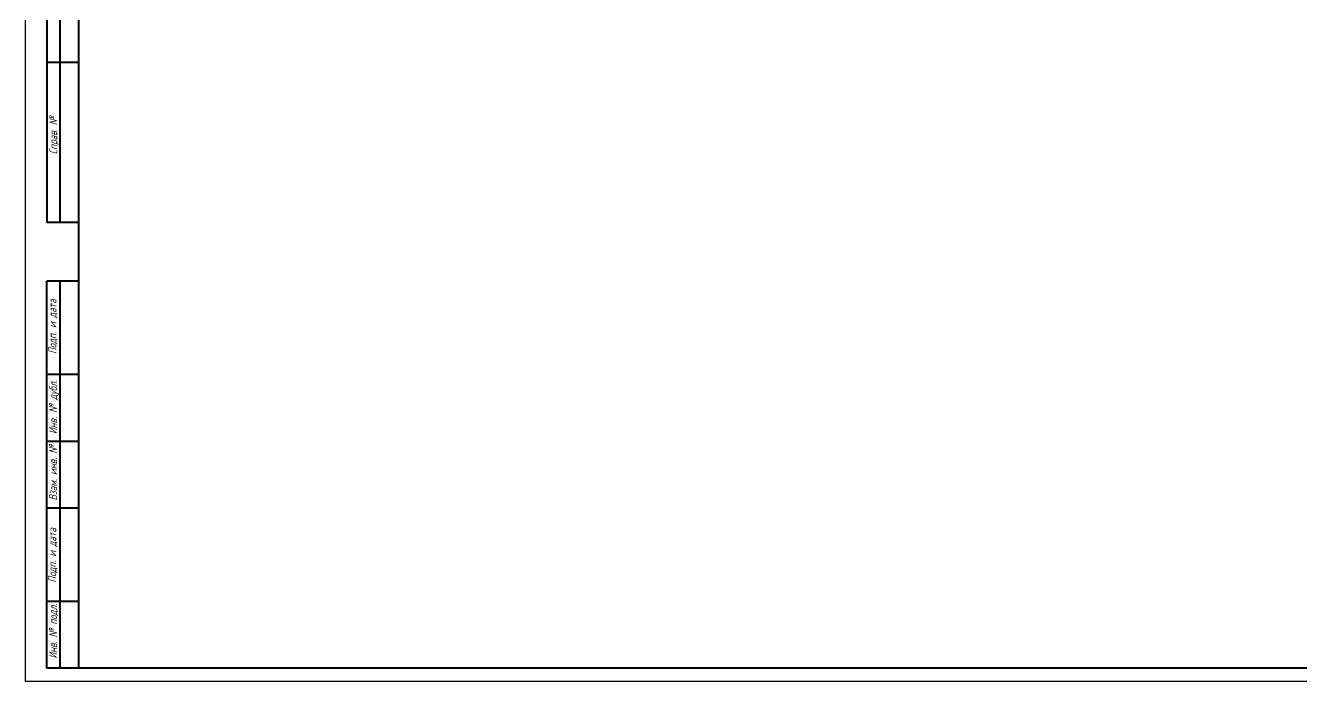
# Model space of a CAD drawing. Header units: inches. Extents: x -969 to 2045, y -594 to 12.
# Drawn here: x 1009.9 to 1488.2, y -582.5 to -336.6 of the extents above; entities that cross this region are included whole.
import ezdxf

# ---------------------------------------------------------------- set-up
doc = ezdxf.new("R2010")
doc.units = ezdxf.units.IN
doc.header["$MEASUREMENT"] = 0
doc.layers.add('KONTUR', color=7, linetype='Continuous')
doc.layers.add('Основная', color=7, linetype='Continuous', lineweight=40)
doc.layers.add('текст', color=7, linetype='Continuous', lineweight=30)
doc.styles.add('GOST type A0', font='gost.TTF', dxfattribs={"height": 2.116667})

msp = doc.modelspace()

# ---------------------------------------------------------------- linework, layer by layer
at = {"layer": 'KONTUR'}
for p, q in [((1009.927, -582.461), (1009.927, 11.539)), ((1850.927, -582.461), (1009.927, -582.461))]:
    msp.add_line(p, q, dxfattribs=at)
at = {"layer": 'Основная'}
for p, q in [((1029.927, -537.461), (1029.927, 6.539)), ((1017.927, -290.461), (1017.927, -410.461)), ((1022.927, -410.461), (1022.927, -290.461)), ((1029.927, -350.461), (1017.927, -350.461)), ((1029.927, -410.461), (1017.927, -410.461)), ((1017.927, -577.461), (1017.927, -432.461)), ((1029.927, -432.461), (1017.927, -432.461)), ((1022.927, -577.461), (1022.927, -432.461)), ((1029.927, -467.461), (1017.927, -467.461)), ((1029.927, -492.461), (1017.927, -492.461)), ((1029.927, -517.461), (1017.927, -517.461)), ((1029.927, -577.461), (1029.927, -537.461)), ((1029.927, -552.461), (1017.927, -552.461)), ((1845.927, -577.461), (1017.927, -577.461))]:
    msp.add_line(p, q, dxfattribs=at)

# ---------------------------------------------------------------- texts
at = {"layer": 'текст', "style": 'GOST type A0', "oblique": 15}
for s, p in [('Справ. №', (1021.835, -384.834)), ('Подп. и дата', (1021.5, -459.691)), ('Инв. № дубл.', (1021.745, -489.716)), ('Взам. инв. №', (1021.745, -514.643)), ('Подп. и дата', (1021.45, -545.428)), ('Инв. № подл.', (1021.745, -573.894))]:
    msp.add_text(s, height=3, rotation=90, dxfattribs=at).set_placement(p)

doc.saveas('drawing.dxf')
